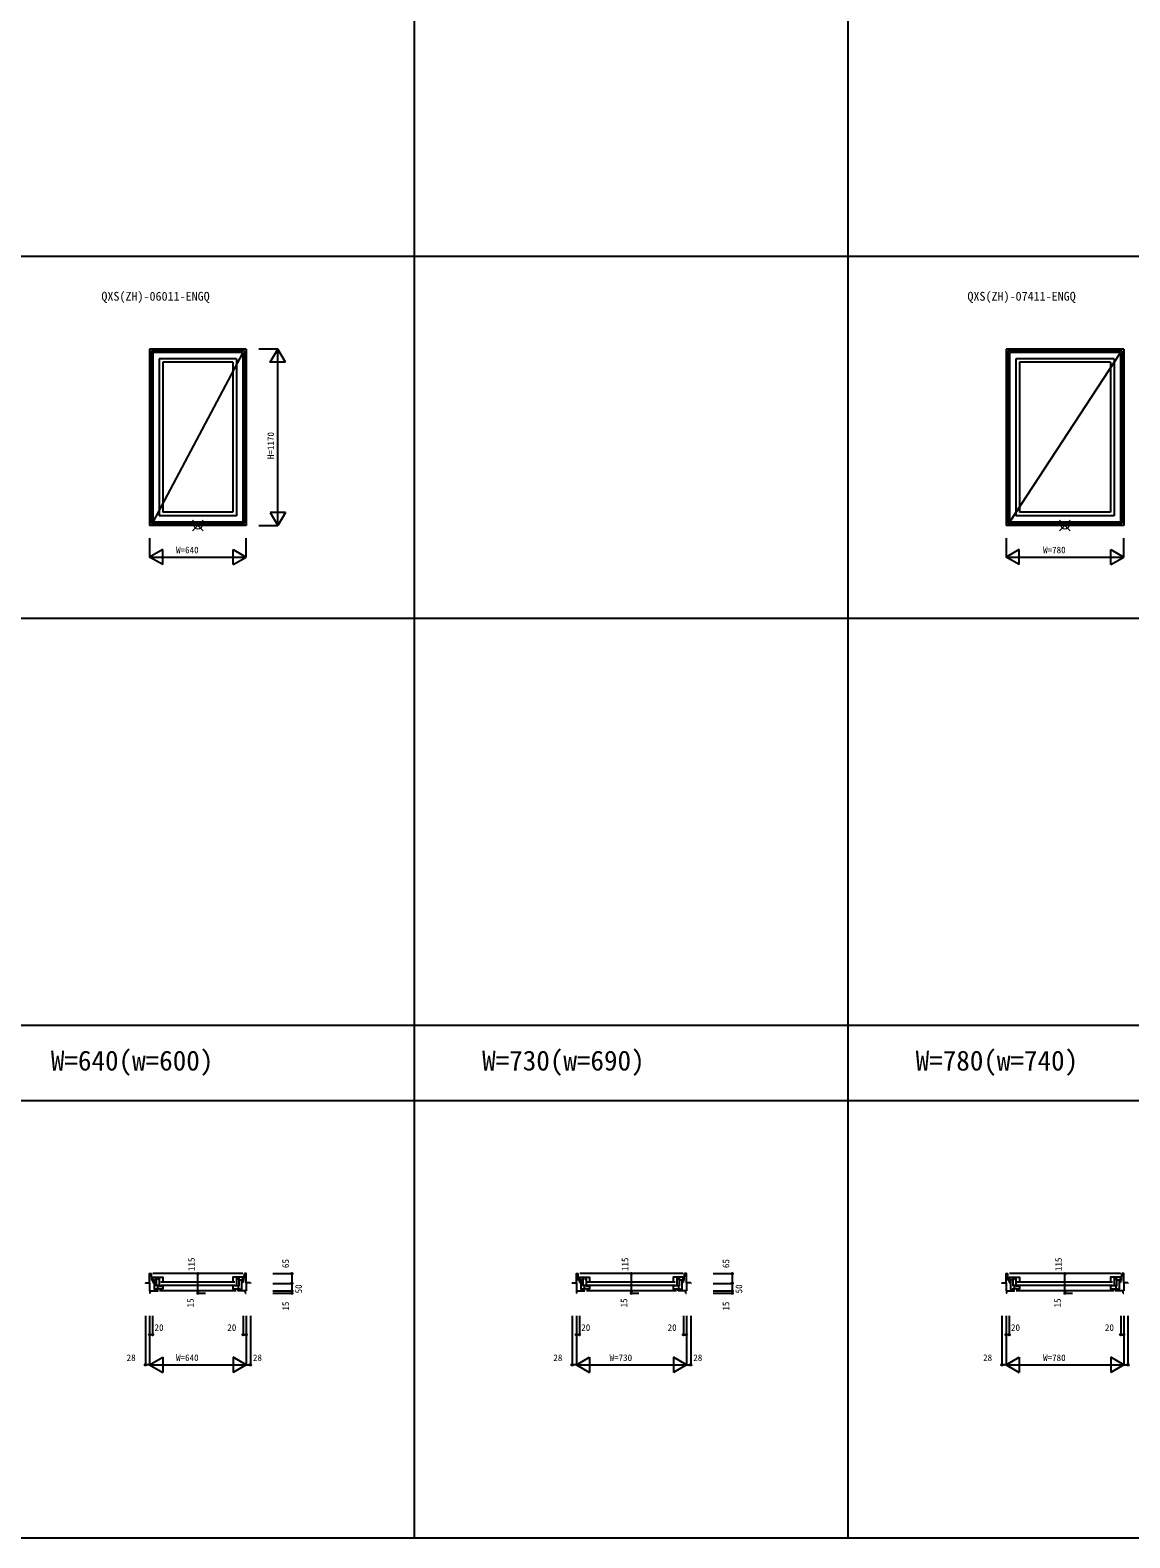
# Model space of a CAD drawing. Units: millimetres, scale not verified. Extents: x -13750 to 13750, y -10000 to 10000.
# Drawn here: x -7175 to 118, y -10000 to 0 of the extents above; entities that cross this region are included whole.
import ezdxf
from ezdxf.enums import TextEntityAlignment as Align

# ---------------------------------------------------------------- set-up
doc = ezdxf.new("R2010")
doc.units = ezdxf.units.MM
doc.header["$LTSCALE"] = 50
for name, color, linetype in [('0-0_0', 3, 'Continuous'), ('0-1_YKK_A1', 4, 'Continuous'), ('0-2_YKK_B1', 4, 'Continuous'), ('0-4_YKK_F1', 7, 'Continuous'), ('0-6_YKK_N1', 2, 'Continuous')]:
    doc.layers.add(name, color=color, linetype=linetype)
doc.layers.add('0-5_YKK_IN', color=1, linetype='Continuous', lineweight=18)
doc.styles.add('ＭＳ ゴシック', font='')
doc.styles.get('ＭＳ ゴシック').set_extended_font_data('MS Gothic')

msp = doc.modelspace()

# ---------------------------------------------------------------- linework, layer by layer
at = {"layer": '0-1_YKK_A1'}
for p, q in [((-6382.5, -2115), (-6382.5, -3285)), ((-5742.5, -2115), (-6382.5, -2115)), ((-6370.5, -2127), (-6370.5, -3273)), ((-5754.5, -2127), (-6370.5, -2127)), ((-6360.5, -2137), (-6360.5, -3263)), ((-5764.5, -2137), (-6360.5, -3263)), ((-5764.5, -2137), (-6360.5, -2137)), ((-6318.5, -2179), (-6318.5, -3221)), ((-5806.5, -2179), (-6318.5, -2179)), ((-5806.5, -2179), (-5806.5, -3221)), ((-5764.5, -2137), (-5764.5, -3263)), ((-5754.5, -2127), (-5754.5, -3273)), ((-5742.5, -2115), (-5742.5, -3285)), ((-702.5, -2115), (-702.5, -3285)), ((77.5, -2115), (-702.5, -2115)), ((-690.5, -2127), (-690.5, -3273)), ((65.5, -2127), (-690.5, -2127)), ((-680.5, -2137), (-680.5, -3263)), ((55.5, -2137), (-680.5, -3263)), ((55.5, -2137), (-680.5, -2137)), ((-638.5, -2179), (-638.5, -3221)), ((13.5, -2179), (-638.5, -2179)), ((13.5, -2179), (13.5, -3221)), ((55.5, -2137), (55.5, -3263)), ((65.5, -2127), (65.5, -3273)), ((77.5, -2115), (77.5, -3285)), ((-6294.5, -2203), (-6294.5, -3197)), ((-5830.5, -2203), (-6294.5, -2203)), ((-5830.5, -2203), (-5830.5, -3197)), ((-614.5, -2203), (-614.5, -3197)), ((-10.5, -2203), (-614.5, -2203)), ((-10.5, -2203), (-10.5, -3197)), ((-5830.5, -3197), (-6294.5, -3197)), ((-10.5, -3197), (-614.5, -3197)), ((-5742.5, -3285), (-6382.5, -3285)), ((-5754.5, -3273), (-6370.5, -3273)), ((-5764.5, -3263), (-6360.5, -3263)), ((-5806.5, -3221), (-6318.5, -3221)), ((77.5, -3285), (-702.5, -3285)), ((65.5, -3273), (-690.5, -3273)), ((55.5, -3263), (-680.5, -3263)), ((13.5, -3221), (-638.5, -3221))]:
    msp.add_line(p, q, dxfattribs=at)
at = {"layer": '0-2_YKK_B1'}
for p, q in [((-6368.14, -8292.5), (-6370.5, -8247.5)), ((-6368.14, -8292.5), (-6352.5, -8292.5)), ((-6361.7, -8292.5), (-6361.7, -8307)), ((-5764.5, -8247.5), (-6360.5, -8247.5)), ((-6352.5, -8292.5), (-6352.5, -8303.5)), ((-6336.5, -8331.5), (-6336.5, -8270.5)), ((-5788.5, -8331.5), (-5788.5, -8270.5)), ((-5756.86, -8292.5), (-5772.5, -8292.5)), ((-5772.5, -8292.5), (-5772.5, -8303.5)), ((-5763.3, -8292.5), (-5763.3, -8307)), ((-5756.86, -8292.5), (-5754.5, -8247.5)), ((-3538.14, -8292.5), (-3540.5, -8247.5)), ((-3538.14, -8292.5), (-3522.5, -8292.5)), ((-3531.7, -8292.5), (-3531.7, -8307)), ((-2844.5, -8247.5), (-3530.5, -8247.5)), ((-3522.5, -8292.5), (-3522.5, -8303.5)), ((-3506.5, -8331.5), (-3506.5, -8270.5)), ((-2868.5, -8331.5), (-2868.5, -8270.5)), ((-2836.86, -8292.5), (-2852.5, -8292.5)), ((-2852.5, -8292.5), (-2852.5, -8303.5)), ((-2843.3, -8292.5), (-2843.3, -8307)), ((-2836.86, -8292.5), (-2834.5, -8247.5)), ((-688.14, -8292.5), (-690.5, -8247.5)), ((-688.14, -8292.5), (-672.5, -8292.5)), ((-681.7, -8292.5), (-681.7, -8307)), ((55.5, -8247.5), (-680.5, -8247.5)), ((-672.5, -8292.5), (-672.5, -8303.5)), ((-656.5, -8331.5), (-656.5, -8270.5)), ((31.5, -8331.5), (31.5, -8270.5)), ((63.14, -8292.5), (47.5, -8292.5)), ((47.5, -8292.5), (47.5, -8303.5)), ((56.7, -8292.5), (56.7, -8307)), ((63.14, -8292.5), (65.5, -8247.5)), ((-6410.5, -8309.1), (-6410.5, -8312.5)), ((-6382.5, -8309.1), (-6382.5, -8362.5)), ((-6378.5, -8362.5), (-6382.5, -8362.5)), ((-6378.5, -8377.5), (-6382.5, -8377.5)), ((-6378.5, -8377.5), (-6378.5, -8362.5)), ((-6378.5, -8362.5), (-6326.5, -8362.5)), ((-6361.7, -8307), (-6352.5, -8307)), ((-6352.5, -8307), (-6352.5, -8352.5)), ((-6352.5, -8352.5), (-6340.5, -8352.5)), ((-6340.5, -8362.5), (-6340.5, -8352.5)), ((-6340.5, -8352.5), (-6336.3, -8352.5)), ((-6318.5, -8326.1), (-6336.5, -8326.1)), ((-6328.5, -8352.5), (-6332.8, -8352.5)), ((-6329.8, -8326.1), (-6329.8, -8348.5)), ((-6328.5, -8362.5), (-6328.5, -8352.5)), ((-5808.5, -8362.5), (-6316.5, -8362.5)), ((-5816.5, -8304.5), (-6308.5, -8304.5)), ((-5816.5, -8326.5), (-6308.5, -8326.5)), ((-5806.5, -8326.1), (-5788.5, -8326.1)), ((-5746.5, -8362.5), (-5798.5, -8362.5)), ((-5796.5, -8362.5), (-5796.5, -8352.5)), ((-5796.5, -8352.5), (-5792.2, -8352.5)), ((-5795.2, -8326.1), (-5795.2, -8348.5)), ((-5784.5, -8352.5), (-5788.7, -8352.5)), ((-5784.5, -8362.5), (-5784.5, -8352.5)), ((-5772.5, -8352.5), (-5784.5, -8352.5)), ((-5763.3, -8307), (-5772.5, -8307)), ((-5772.5, -8307), (-5772.5, -8352.5)), ((-5746.5, -8377.5), (-5746.5, -8362.5)), ((-5746.5, -8362.5), (-5742.5, -8362.5)), ((-5746.5, -8377.5), (-5742.5, -8377.5)), ((-5742.5, -8309.1), (-5742.5, -8362.5)), ((-5714.5, -8309.1), (-5714.5, -8312.5)), ((-3580.5, -8309.1), (-3580.5, -8312.5)), ((-3552.5, -8309.1), (-3552.5, -8362.5)), ((-3548.5, -8362.5), (-3552.5, -8362.5)), ((-3548.5, -8377.5), (-3552.5, -8377.5)), ((-3548.5, -8377.5), (-3548.5, -8362.5)), ((-3548.5, -8362.5), (-3496.5, -8362.5)), ((-3531.7, -8307), (-3522.5, -8307)), ((-3522.5, -8307), (-3522.5, -8352.5)), ((-3522.5, -8352.5), (-3510.5, -8352.5)), ((-3510.5, -8362.5), (-3510.5, -8352.5)), ((-3510.5, -8352.5), (-3506.3, -8352.5)), ((-3488.5, -8326.1), (-3506.5, -8326.1)), ((-3498.5, -8352.5), (-3502.8, -8352.5)), ((-3499.8, -8326.1), (-3499.8, -8348.5)), ((-3498.5, -8362.5), (-3498.5, -8352.5)), ((-2888.5, -8362.5), (-3486.5, -8362.5)), ((-2896.5, -8304.5), (-3478.5, -8304.5)), ((-2896.5, -8326.5), (-3478.5, -8326.5)), ((-2886.5, -8326.1), (-2868.5, -8326.1)), ((-2826.5, -8362.5), (-2878.5, -8362.5)), ((-2876.5, -8362.5), (-2876.5, -8352.5)), ((-2876.5, -8352.5), (-2872.2, -8352.5)), ((-2875.2, -8326.1), (-2875.2, -8348.5)), ((-2864.5, -8352.5), (-2868.7, -8352.5)), ((-2864.5, -8362.5), (-2864.5, -8352.5)), ((-2852.5, -8352.5), (-2864.5, -8352.5)), ((-2843.3, -8307), (-2852.5, -8307)), ((-2852.5, -8307), (-2852.5, -8352.5)), ((-2826.5, -8377.5), (-2826.5, -8362.5)), ((-2826.5, -8362.5), (-2822.5, -8362.5)), ((-2826.5, -8377.5), (-2822.5, -8377.5)), ((-2822.5, -8309.1), (-2822.5, -8362.5)), ((-2794.5, -8309.1), (-2794.5, -8312.5)), ((-730.5, -8309.1), (-730.5, -8312.5)), ((-702.5, -8309.1), (-702.5, -8362.5)), ((-698.5, -8362.5), (-702.5, -8362.5)), ((-698.5, -8377.5), (-702.5, -8377.5)), ((-698.5, -8377.5), (-698.5, -8362.5)), ((-698.5, -8362.5), (-646.5, -8362.5)), ((-681.7, -8307), (-672.5, -8307)), ((-672.5, -8307), (-672.5, -8352.5)), ((-672.5, -8352.5), (-660.5, -8352.5)), ((-660.5, -8362.5), (-660.5, -8352.5)), ((-660.5, -8352.5), (-656.3, -8352.5)), ((-638.5, -8326.1), (-656.5, -8326.1)), ((-648.5, -8352.5), (-652.8, -8352.5)), ((-649.8, -8326.1), (-649.8, -8348.5)), ((-648.5, -8362.5), (-648.5, -8352.5)), ((11.5, -8362.5), (-636.5, -8362.5)), ((3.5, -8304.5), (-628.5, -8304.5)), ((3.5, -8326.5), (-628.5, -8326.5)), ((13.5, -8326.1), (31.5, -8326.1)), ((73.5, -8362.5), (21.5, -8362.5)), ((23.5, -8362.5), (23.5, -8352.5)), ((23.5, -8352.5), (27.8, -8352.5)), ((24.8, -8326.1), (24.8, -8348.5)), ((35.5, -8352.5), (31.3, -8352.5)), ((35.5, -8362.5), (35.5, -8352.5)), ((47.5, -8352.5), (35.5, -8352.5)), ((56.7, -8307), (47.5, -8307)), ((47.5, -8307), (47.5, -8352.5)), ((73.5, -8377.5), (73.5, -8362.5)), ((73.5, -8362.5), (77.5, -8362.5)), ((73.5, -8377.5), (77.5, -8377.5)), ((77.5, -8309.1), (77.5, -8362.5)), ((105.5, -8309.1), (105.5, -8312.5))]:
    msp.add_line(p, q, dxfattribs=at)
for points in [[(-6410.5, -8309.1), (-6382.5, -8309.1), (-6382.5, -8247.5), (-6370.5, -8247.5)], [(-6336.5, -8289.5), (-6360.5, -8289.5), (-6360.5, -8270.5), (-6318.5, -8270.5), (-6318.5, -8281.5)], [(-6325.3, -8270.5), (-6325.3, -8285), (-6318.5, -8285), (-6318.5, -8328.4), (-6308, -8328.4), (-6308, -8327.5), (-6294.5, -8327.5)], [(-6318.5, -8270.7), (-6294.5, -8270.7), (-6294.5, -8306.5)], [(-5799.7, -8270.5), (-5799.7, -8285), (-5806.5, -8285), (-5806.5, -8328.4), (-5817, -8328.4), (-5817, -8327.5), (-5830.5, -8327.5)], [(-5806.5, -8270.7), (-5830.5, -8270.7), (-5830.5, -8306.5)], [(-5788.5, -8289.5), (-5764.5, -8289.5), (-5764.5, -8270.5), (-5806.5, -8270.5), (-5806.5, -8281.5)], [(-5714.5, -8309.1), (-5742.5, -8309.1), (-5742.5, -8247.5), (-5754.5, -8247.5)], [(-3580.5, -8309.1), (-3552.5, -8309.1), (-3552.5, -8247.5), (-3540.5, -8247.5)], [(-3506.5, -8289.5), (-3530.5, -8289.5), (-3530.5, -8270.5), (-3488.5, -8270.5), (-3488.5, -8281.5)], [(-3495.3, -8270.5), (-3495.3, -8285), (-3488.5, -8285), (-3488.5, -8328.4), (-3478, -8328.4), (-3478, -8327.5), (-3464.5, -8327.5)], [(-3488.5, -8270.7), (-3464.5, -8270.7), (-3464.5, -8306.5)], [(-2879.7, -8270.5), (-2879.7, -8285), (-2886.5, -8285), (-2886.5, -8328.4), (-2897, -8328.4), (-2897, -8327.5), (-2910.5, -8327.5)], [(-2886.5, -8270.7), (-2910.5, -8270.7), (-2910.5, -8306.5)], [(-2868.5, -8289.5), (-2844.5, -8289.5), (-2844.5, -8270.5), (-2886.5, -8270.5), (-2886.5, -8281.5)], [(-2794.5, -8309.1), (-2822.5, -8309.1), (-2822.5, -8247.5), (-2834.5, -8247.5)], [(-730.5, -8309.1), (-702.5, -8309.1), (-702.5, -8247.5), (-690.5, -8247.5)], [(-656.5, -8289.5), (-680.5, -8289.5), (-680.5, -8270.5), (-638.5, -8270.5), (-638.5, -8281.5)], [(-645.3, -8270.5), (-645.3, -8285), (-638.5, -8285), (-638.5, -8328.4), (-628, -8328.4), (-628, -8327.5), (-614.5, -8327.5)], [(-638.5, -8270.7), (-614.5, -8270.7), (-614.5, -8306.5)], [(20.3, -8270.5), (20.3, -8285), (13.5, -8285), (13.5, -8328.4), (3, -8328.4), (3, -8327.5), (-10.5, -8327.5)], [(13.5, -8270.7), (-10.5, -8270.7), (-10.5, -8306.5)], [(31.5, -8289.5), (55.5, -8289.5), (55.5, -8270.5), (13.5, -8270.5), (13.5, -8281.5)], [(105.5, -8309.1), (77.5, -8309.1), (77.5, -8247.5), (65.5, -8247.5)], [(-6294.5, -8325.5), (-6294.5, -8348.5), (-6336.5, -8348.5), (-6336.5, -8344.5)], [(-5830.5, -8325.5), (-5830.5, -8348.5), (-5788.5, -8348.5), (-5788.5, -8344.5)], [(-3464.5, -8325.5), (-3464.5, -8348.5), (-3506.5, -8348.5), (-3506.5, -8344.5)], [(-2910.5, -8325.5), (-2910.5, -8348.5), (-2868.5, -8348.5), (-2868.5, -8344.5)], [(-614.5, -8325.5), (-614.5, -8348.5), (-656.5, -8348.5), (-656.5, -8344.5)], [(-10.5, -8325.5), (-10.5, -8348.5), (31.5, -8348.5), (31.5, -8344.5)]]:
    msp.add_lwpolyline(points, dxfattribs=at)
at = {"layer": '0-4_YKK_F1'}
for p, q in [((-4625, -10000), (-4625, 9500)), ((-1750, -10000), (-1750, 9500)), ((-13750, -1500), (13250, -1500)), ((-13750, -3900), (13250, -3900)), ((-13750, -6600), (13250, -6600)), ((-13750, -7100), (13250, -7100)), ((-13750, -10000), (13750, -10000))]:
    msp.add_line(p, q, dxfattribs=at)
at = {"layer": '0-5_YKK_IN'}
for p, q in [((-6097.86, -3249.64), (-6027.14, -3320.36)), ((-6097.86, -3320.36), (-6027.14, -3249.64)), ((-347.86, -3249.64), (-277.14, -3320.36)), ((-347.86, -3320.36), (-277.14, -3249.64))]:
    msp.add_line(p, q, dxfattribs=at)
for centre in [(-6062.5, -3285), (-312.5, -3285)]:
    msp.add_circle(centre, 25, dxfattribs=at)
at = {"layer": '0-6_YKK_N1'}
for p, q in [((-5532.5, -2115), (-5657.5, -2115)), ((-5532.5, -3285), (-5532.5, -2115)), ((-5482.5, -2201.6), (-5532.5, -2115)), ((-5582.5, -3198.4), (-5532.5, -3285)), ((-5482.5, -3198.4), (-5582.5, -3198.4)), ((-5482.5, -3198.4), (-5532.5, -3285)), ((-5657.5, -3285), (-5532.5, -3285)), ((-6382.5, -3370), (-6382.5, -3495)), ((-5742.5, -3495), (-5742.5, -3370)), ((-702.5, -3370), (-702.5, -3495)), ((77.5, -3495), (77.5, -3370)), ((-6295.9, -3445), (-6382.5, -3495)), ((-6382.5, -3495), (-5742.5, -3495)), ((-6295.9, -3545), (-6382.5, -3495)), ((-6295.9, -3545), (-6295.9, -3445)), ((-5829.1, -3545), (-5829.1, -3445)), ((-5829.1, -3445), (-5742.5, -3495)), ((-5829.1, -3545), (-5742.5, -3495)), ((-615.9, -3445), (-702.5, -3495)), ((-702.5, -3495), (77.5, -3495)), ((-615.9, -3545), (-702.5, -3495)), ((-615.9, -3545), (-615.9, -3445)), ((-9.1, -3545), (-9.1, -3445)), ((-9.1, -3445), (77.5, -3495)), ((-9.1, -3545), (77.5, -3495)), ((-6062.5, -8362.5), (-6062.5, -8247.5)), ((-5564.5, -8247.5), (-5439.5, -8247.5)), ((-5439.5, -8247.5), (-5439.5, -8312.5)), ((-3187.5, -8362.5), (-3187.5, -8247.5)), ((-2644.5, -8247.5), (-2519.5, -8247.5)), ((-2519.5, -8247.5), (-2519.5, -8312.5)), ((-312.5, -8362.5), (-312.5, -8247.5)), ((-6062.5, -8377.5), (-6062.5, -8362.5)), ((-6062.5, -8377.5), (-6012.5, -8377.5)), ((-5564.5, -8312.5), (-5439.5, -8312.5)), ((-5564.5, -8362.5), (-5439.5, -8362.5)), ((-5564.5, -8377.5), (-5439.5, -8377.5)), ((-3187.5, -8377.5), (-3187.5, -8362.5)), ((-3187.5, -8377.5), (-3137.5, -8377.5)), ((-2644.5, -8312.5), (-2519.5, -8312.5)), ((-2644.5, -8362.5), (-2519.5, -8362.5)), ((-2644.5, -8377.5), (-2519.5, -8377.5)), ((-312.5, -8377.5), (-312.5, -8362.5)), ((-312.5, -8377.5), (-262.5, -8377.5)), ((-6410.5, -8527.5), (-6410.5, -8852.5)), ((-6362.5, -8527.5), (-6362.5, -8652.5)), ((-5762.5, -8527.5), (-5762.5, -8652.5)), ((-5742.5, -8527.5), (-5742.5, -8852.5)), ((-5714.5, -8527.5), (-5714.5, -8852.5)), ((-3580.5, -8527.5), (-3580.5, -8852.5)), ((-3532.5, -8527.5), (-3532.5, -8652.5)), ((-2842.5, -8527.5), (-2842.5, -8652.5)), ((-2822.5, -8527.5), (-2822.5, -8852.5)), ((-2794.5, -8527.5), (-2794.5, -8852.5)), ((-730.5, -8527.5), (-730.5, -8852.5)), ((-682.5, -8527.5), (-682.5, -8652.5)), ((57.5, -8527.5), (57.5, -8652.5)), ((77.5, -8527.5), (77.5, -8852.5)), ((105.5, -8527.5), (105.5, -8852.5)), ((-6362.5, -8652.5), (-6382.5, -8652.5)), ((-5762.5, -8652.5), (-5742.5, -8652.5)), ((-3532.5, -8652.5), (-3552.5, -8652.5)), ((-2842.5, -8652.5), (-2822.5, -8652.5)), ((-682.5, -8652.5), (-702.5, -8652.5)), ((57.5, -8652.5), (77.5, -8652.5)), ((-6382.5, -8852.5), (-6410.5, -8852.5)), ((-6382.5, -8852.5), (-5742.5, -8852.5)), ((-6382.5, -8852.5), (-6295.9, -8902.5)), ((-6295.9, -8802.5), (-6295.9, -8902.5)), ((-5742.5, -8852.5), (-5829.1, -8802.5)), ((-5829.1, -8802.5), (-5829.1, -8902.5)), ((-5742.5, -8852.5), (-5829.1, -8902.5)), ((-5742.5, -8852.5), (-5714.5, -8852.5)), ((-3552.5, -8852.5), (-3580.5, -8852.5)), ((-3552.5, -8852.5), (-2822.5, -8852.5)), ((-3552.5, -8852.5), (-3465.9, -8902.5)), ((-3465.9, -8802.5), (-3465.9, -8902.5)), ((-2822.5, -8852.5), (-2909.1, -8802.5)), ((-2909.1, -8802.5), (-2909.1, -8902.5)), ((-2822.5, -8852.5), (-2909.1, -8902.5)), ((-2822.5, -8852.5), (-2794.5, -8852.5)), ((-702.5, -8852.5), (-730.5, -8852.5)), ((-702.5, -8852.5), (77.5, -8852.5)), ((-702.5, -8852.5), (-615.9, -8902.5)), ((-615.9, -8802.5), (-615.9, -8902.5)), ((77.5, -8852.5), (-9.1, -8802.5)), ((-9.1, -8802.5), (-9.1, -8902.5)), ((77.5, -8852.5), (-9.1, -8902.5)), ((77.5, -8852.5), (105.5, -8852.5))]:
    msp.add_line(p, q, dxfattribs=at)
for points in [[(-5482.5, -2201.6), (-5582.5, -2201.6), (-5532.5, -2115)], [(-5439.5, -8312.5), (-5439.5, -8362.5), (-5439.5, -8377.5)], [(-2519.5, -8312.5), (-2519.5, -8362.5), (-2519.5, -8377.5)], [(-6382.5, -8527.5), (-6382.5, -8852.5), (-6295.9, -8802.5)], [(-3552.5, -8527.5), (-3552.5, -8852.5), (-3465.9, -8802.5)], [(-702.5, -8527.5), (-702.5, -8852.5), (-615.9, -8802.5)]]:
    msp.add_lwpolyline(points, dxfattribs=at)
for centre in [(-6062.5, -8247.5), (-5439.5, -8247.5), (-3187.5, -8247.5), (-2519.5, -8247.5), (-312.5, -8247.5), (-6062.5, -8362.5), (-6062.5, -8377.5), (-5439.5, -8312.5), (-5439.5, -8362.5), (-5439.5, -8377.5), (-3187.5, -8362.5), (-3187.5, -8377.5), (-2519.5, -8312.5), (-2519.5, -8362.5), (-2519.5, -8377.5), (-312.5, -8362.5), (-312.5, -8377.5), (-6382.5, -8652.5), (-6362.5, -8652.5), (-5762.5, -8652.5), (-5742.5, -8652.5), (-3552.5, -8652.5), (-3532.5, -8652.5), (-2842.5, -8652.5), (-2822.5, -8652.5), (-702.5, -8652.5), (-682.5, -8652.5), (57.5, -8652.5), (77.5, -8652.5), (-6410.5, -8852.5), (-5714.5, -8852.5), (-3580.5, -8852.5), (-2794.5, -8852.5), (-730.5, -8852.5), (105.5, -8852.5)]:
    msp.add_circle(centre, 5, dxfattribs=at)

# ---------------------------------------------------------------- texts
at = {"layer": '0-0_0', "color": 7, "style": 'ＭＳ ゴシック'}
for s, p in [('QXS(ZH)-06011-ENGQ', (-6702.5, -1812)), ('QXS(ZH)-07411-ENGQ', (-959.17, -1812))]:
    msp.add_text(s, height=58.65, dxfattribs=at).set_placement(p, align=Align.BOTTOM_LEFT)
at = {"layer": '0-0_0', "style": 'ＭＳ ゴシック'}
for s, p in [('W=640(w=600)', (-7037.5, -6940)), ('W=730(w=690)', (-4177.5, -6940)), ('W=780(w=740)', (-1302.5, -6940))]:
    msp.add_text(s, height=132, dxfattribs=at).set_placement(p, align=Align.BOTTOM_LEFT)
at = {"layer": '0-6_YKK_N1', "style": 'ＭＳ ゴシック'}
for s, p in [('H=1170', (-5544.5, -2845)), ('115', (-6070.3, -8230.69)), ('65', (-5445.67, -8210.67)), ('115', (-3195.3, -8230.69)), ('65', (-2525.67, -8210.67)), ('115', (-320.3, -8230.69)), ('50', (-5359.8, -8378.63)), ('50', (-2439.8, -8378.63)), ('15', (-6076.86, -8471.96)), ('15', (-5445.67, -8492.9)), ('15', (-3201.86, -8471.96)), ('15', (-2525.67, -8492.9)), ('15', (-326.86, -8471.96))]:
    msp.add_text(s, height=43.99, rotation=90, dxfattribs=at).set_placement(p, align=Align.BOTTOM_LEFT)
for s, p in [('W=640', (-6207.5, -3483)), ('W=780', (-457.5, -3483)), ('20', (-6350.22, -8640.5)), ('20', (-5867.46, -8640.5)), ('20', (-3520.22, -8640.5)), ('20', (-2947.46, -8640.5)), ('20', (-670.22, -8640.5)), ('20', (-47.46, -8640.5)), ('28', (-6535.36, -8840.5)), ('W=640', (-6207.5, -8840.5)), ('28', (-5697.32, -8840.5)), ('28', (-3705.36, -8840.5)), ('W=730', (-3332.5, -8840.5)), ('28', (-2777.32, -8840.5)), ('28', (-855.36, -8840.5)), ('W=780', (-457.5, -8840.5))]:
    msp.add_text(s, height=43.99, dxfattribs=at).set_placement(p, align=Align.BOTTOM_LEFT)

doc.saveas('drawing.dxf')
